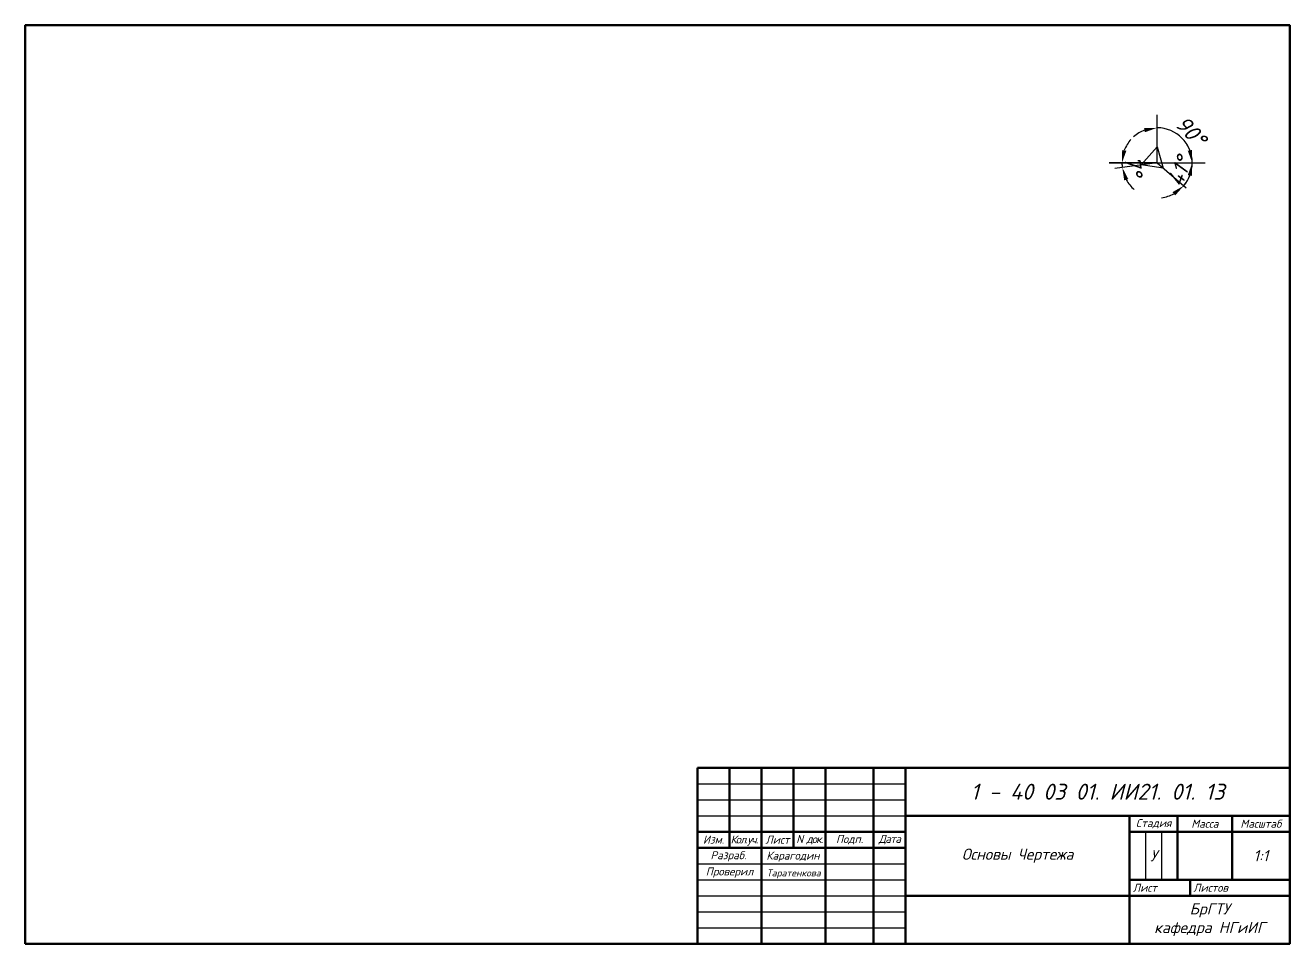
# Model space of a CAD drawing. Header units: millimetres. Extents: x -42950 to -42208, y 32006 to 32559.
# Drawn here: x -42603.5 to -42208.5, y 32006.1 to 32293.1 of the extents above; entities that cross this region are included whole.
import ezdxf

# ---------------------------------------------------------------- set-up
doc = ezdxf.new("R2010")
doc.units = ezdxf.units.MM
doc.header["$LTSCALE"] = 0.5
doc.styles.add('GOST-2.304_Type-B', font='isocpeui.ttf')
doc.styles.add('SPDS', font='isocpeur.ttf', dxfattribs={"oblique": 15})
doc.dimstyles.new('Copy(2) of STANDARD', dxfattribs={"dimscale": 0, "dimtxt": 5, "dimasz": 4, "dimexe": 2, "dimexo": 0, "dimgap": 1, "dimtad": 1, "dimdec": 0, "dimzin": 12, "dimdsep": 46, "dimtxsty": 'SPDS', "dimcen": -3, "dimclrd": 256, "dimclre": 256, "dimadec": 0, "dimazin": 0, "dimtfac": 1, "dimtdec": 0, "dimtmove": 0, "dimatfit": 1, "dimfxl": 1, "dimtolj": 1, "dimtzin": 0, "dimarcsym": 0})

# ---------------------------------------------------------------- blocks, each defined once
blk = doc.blocks.new('*D42')
at = {"lineweight": -2, "transparency": 16777216}
for start, end in [(111.0048, 132.0097), (0, 90), (317.9903, 338.9952)]:
    blk.add_arc((-42249.9, 32250.07), 10.97, start, end, dxfattribs=at)
at = {"lineweight": -3, "transparency": 16777216}
for points in [[(-42253.95, 32260.96), (-42253.71, 32259.65), (-42249.9, 32261.04)], [(-42240.31, 32246.25), (-42239, 32246.01), (-42238.93, 32250.07)]]:
    blk.add_solid(points, dxfattribs=at)
at = {"layer": 'Defpoints', "color": 0, "lineweight": -3, "transparency": 16777216}
for p in [(-42249.9, 32265.07), (-42244.41, 32259.57), (-42264.9, 32250.07), (-42249.9, 32250.07), (-42234.9, 32250.07)]:
    blk.add_point(p, dxfattribs=at)
at = {"color": 0, "lineweight": -3, "transparency": 16777216, "insert": (-42239.39, 32260.02), "char_height": 5, "attachment_point": 5, "rotation": 313.4565, "style": 'SPDS'}
blk.add_mtext('\\A1;90°', dxfattribs=at)
blk = doc.blocks.new('*D43')
at = {"lineweight": -2, "transparency": 16777216}
for start, end in [(21.0048, 42.0097), (319.4494, 0), (277.4397, 298.4446)]:
    blk.add_arc((-42249.9, 32250.07), 10.97, start, end, dxfattribs=at)
at = {"lineweight": -3, "transparency": 16777216}
for points in [[(-42239, 32254.12), (-42240.31, 32253.88), (-42238.93, 32250.07)], [(-42245.09, 32240.94), (-42244.25, 32239.9), (-42241.56, 32242.93)]]:
    blk.add_solid(points, dxfattribs=at)
at = {"layer": 'Defpoints', "color": 0, "lineweight": -3, "transparency": 16777216}
for p in [(-42264.9, 32250.07), (-42249.9, 32250.07), (-42234.9, 32250.07), (-42239.23, 32247.5), (-42240.8, 32242.28)]:
    blk.add_point(p, dxfattribs=at)
at = {"color": 0, "lineweight": -3, "transparency": 16777216, "insert": (-42242.92, 32247.39), "char_height": 5, "attachment_point": 5, "rotation": 68.9952, "style": 'SPDS'}
blk.add_mtext('\\A1;41°', dxfattribs=at)
blk = doc.blocks.new('*D44')
at = {"lineweight": -2, "transparency": 16777216}
for start, end in [(137.9903, 158.9952), (180, 187.4302), (208.435, 229.4399)]:
    blk.add_arc((-42249.9, 32250.07), 10.97, start, end, dxfattribs=at)
at = {"lineweight": -3, "transparency": 16777216}
for points in [[(-42259.49, 32253.88), (-42260.8, 32254.12), (-42260.87, 32250.07)], [(-42260.18, 32244.64), (-42258.91, 32245.05), (-42260.78, 32248.65)]]:
    blk.add_solid(points, dxfattribs=at)
at = {"layer": 'Defpoints', "color": 0, "lineweight": -3, "transparency": 16777216}
for p in [(-42264.9, 32250.07), (-42263.1, 32248.34), (-42260.86, 32249.59), (-42249.9, 32250.07), (-42249.9, 32250.07)]:
    blk.add_point(p, dxfattribs=at)
at = {"color": 0, "lineweight": -3, "transparency": 16777216, "insert": (-42257.31, 32249.1), "char_height": 5, "attachment_point": 5, "rotation": 277.4302, "style": 'SPDS'}
blk.add_mtext('\\A1;7°', dxfattribs=at)

msp = doc.modelspace()

# ---------------------------------------------------------------- linework, layer by layer
at = {"lineweight": -3}
for p, q in [((-42249.9, 32250.07), (-42249.9, 32265.07)), ((-42254.83, 32249.42), (-42249.9, 32255.07)), ((-42249.9, 32250.07), (-42249.9, 32255.07)), ((-42249.9, 32255.07), (-42248, 32248.44)), ((-42249.9, 32250.07), (-42264.9, 32250.07)), ((-42264.9, 32250.07), (-42234.9, 32250.07)), ((-42249.9, 32250.07), (-42263.1, 32248.34)), ((-42249.9, 32250.07), (-42254.86, 32249.42)), ((-42248, 32248.44), (-42254.83, 32249.42)), ((-42249.9, 32250.07), (-42240.8, 32242.28)), ((-42249.9, 32250.07), (-42248, 32248.44))]:
    msp.add_line(p, q, dxfattribs=at)
at = {"lineweight": 60}
for p in [(-42208.47, 32116.08), (-42393.47, 32061.08)]:
    msp.add_line(p, (-42208.47, 32061.08), dxfattribs=at)
at = {"linetype": 'Continuous', "lineweight": 60}
for p, q in [((-42393.47, 32061.08), (-42208.47, 32061.08)), ((-42393.47, 32061.08), (-42393.47, 32006.08)), ((-42383.47, 32061.08), (-42383.47, 32036.08)), ((-42373.47, 32061.08), (-42373.47, 32006.08)), ((-42363.47, 32061.08), (-42363.47, 32036.08)), ((-42353.47, 32061.08), (-42353.47, 32006.08)), ((-42338.47, 32061.08), (-42338.47, 32006.08)), ((-42328.47, 32061.08), (-42328.47, 32006.08)), ((-42208.47, 32061.08), (-42208.47, 32006.08)), ((-42328.47, 32046.08), (-42208.47, 32046.08)), ((-42258.47, 32046.08), (-42258.47, 32006.08)), ((-42243.47, 32046.08), (-42243.47, 32026.08)), ((-42226.47, 32046.08), (-42226.47, 32026.08)), ((-42393.47, 32041.08), (-42328.47, 32041.08)), ((-42258.47, 32041.08), (-42208.47, 32041.08)), ((-42393.47, 32036.08), (-42328.47, 32036.08)), ((-42258.47, 32026.08), (-42208.47, 32026.08)), ((-42239.6, 32026.08), (-42239.6, 32021.08)), ((-42328.47, 32021.08), (-42208.47, 32021.08)), ((-42393.47, 32006.08), (-42208.47, 32006.08))]:
    msp.add_line(p, q, dxfattribs=at)
at = {"linetype": 'Continuous'}
for p, q in [((-42393.47, 32056.08), (-42328.47, 32056.08)), ((-42393.47, 32051.08), (-42328.47, 32051.08)), ((-42393.47, 32046.08), (-42328.47, 32046.08)), ((-42253.47, 32041.08), (-42253.47, 32026.08)), ((-42248.47, 32041.08), (-42248.47, 32026.08)), ((-42393.47, 32031.08), (-42328.47, 32031.08)), ((-42393.47, 32026.08), (-42328.47, 32026.08)), ((-42393.47, 32021.08), (-42328.47, 32021.08)), ((-42393.47, 32016.08), (-42328.47, 32016.08)), ((-42393.47, 32011.08), (-42328.47, 32011.08))]:
    msp.add_line(p, q, dxfattribs=at)
at = {"lineweight": 60}
msp.add_lwpolyline([(-42603.47, 32006.08), (-42603.47, 32293.08), (-42208.47, 32293.08), (-42208.47, 32006.08), (-42603.47, 32006.08)], dxfattribs=at)

# ---------------------------------------------------------------- texts
at = {"color": 1, "linetype": 'Continuous', "attachment_point": 5, "style": 'GOST-2.304_Type-B'}
for s, insert, char_height, width in [('1 - 40 03 01. ИИ21. 01. 13', (-42268.47, 32053.58), 5, 117), ('Карагодин', (-42363.66, 32033.27), 2.5, 18), ('Основы Чертежа', (-42293.47, 32033.58), 3.5, 67), ('Таратенкова', (-42363.43, 32027.89), 2.2, 20.8323)]:
    msp.add_mtext(s, dxfattribs=dict(at, insert=insert, char_height=char_height, width=width))
at = {"linetype": 'Continuous', "style": 'GOST-2.304_Type-B'}
for s, insert, char_height, width, attachment_point in [('Стадия', (-42250.97, 32043.58), 2.5, 13, 5), ('Масса', (-42234.97, 32043.58), 2.5, 15, 5), ('Масштаб', (-42217.47, 32043.58), 2.5, 16, 5), ('Изм.', (-42388.47, 32038.58), 2.5, 8, 5), ('{\\T0.8;Кол.уч.}', (-42378.87, 32038.31), 2.5, 9, 5), ('Лист', (-42368.47, 32038.58), 2.5, 8, 5), ('{\\T0.8;N док.}', (-42358.47, 32038.58), 2.5, 9, 5), ('Подп.', (-42345.97, 32038.58), 2.5, 13, 5), ('{\\T0.9;Дата}', (-42333.47, 32038.58), 2.5, 8, 5), ('Разраб.', (-42383.8, 32033.38), 2.5, 18, 5), ('У', (-42250.97, 32033.58), 3.5, 3, 5), ('1:1', (-42217.47, 32033.58), 3.5, 16, 5), ('Проверил', (-42383.47, 32028.31), 2.5, 18, 5), ('Лист', (-42257.47, 32023.58), 2.5, 16.8636, 4), ('Листов', (-42238.6, 32023.58), 2.5, 29.1364, 4), ('БрГТУ \\Pкафедра НГиИГ', (-42233.47, 32013.58), 3.5, 48, 5)]:
    msp.add_mtext(s, dxfattribs=dict(at, insert=insert, char_height=char_height, width=width, attachment_point=attachment_point))

# ---------------------------------------------------------------- dimensions: what is measured, and where the dimension line sits
at = {"lineweight": -3}
for base, line1, line2, picture, middle in [((-42244.41, 32259.57), ((-42264.9, 32250.07), (-42234.9, 32250.07)), ((-42249.9, 32250.07), (-42249.9, 32265.07)), '*D42', (-42241.94, 32257.61)), ((-42239.23, 32247.5), ((-42249.9, 32250.07), (-42240.8, 32242.28)), ((-42264.9, 32250.07), (-42234.9, 32250.07)), '*D43', (-42239.66, 32246.13)), ((-42260.86, 32249.59), ((-42249.9, 32250.07), (-42263.1, 32248.34)), ((-42249.9, 32250.07), (-42264.9, 32250.07)), '*D44', (-42260.78, 32248.65))]:
    dim = msp.add_angular_dim_2l(base=base, line1=line1, line2=line2, dimstyle='Copy(2) of STANDARD', override={"dimscale": 1}, dxfattribs=at)
    dim.commit()
    dim.dimension.update_dxf_attribs({"geometry": picture, "text_midpoint": middle, "dimtype": 162})

doc.saveas('drawing.dxf')
